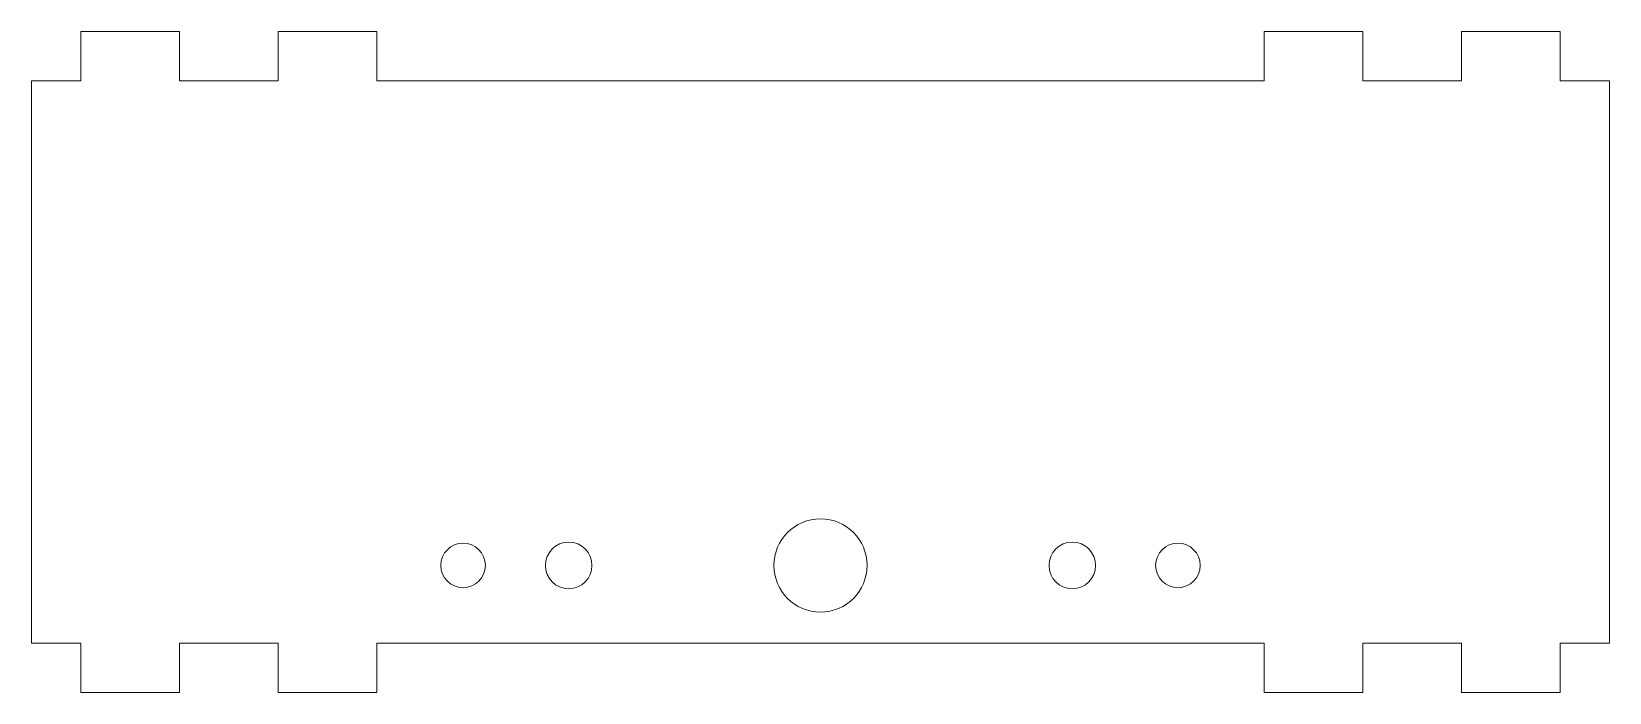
# Model space of a CAD drawing. Header units: inches. Extents: x 0 to 4, y -0.12 to 1.55.
import ezdxf

# ---------------------------------------------------------------- set-up
doc = ezdxf.new("R2010")
doc.units = ezdxf.units.IN
doc.header["$MEASUREMENT"] = 0

msp = doc.modelspace()

# ---------------------------------------------------------------- linework, layer by layer
at = {"color": 7, "linetype": 'Continuous', "lineweight": 15}
for p, q in [((0.125, 1.55), (0.125, 1.425)), ((0.375, 1.55), (0.125, 1.55)), ((0.375, 1.425), (0.375, 1.55)), ((0.625, 1.55), (0.625, 1.425)), ((0.875, 1.55), (0.625, 1.55)), ((0.875, 1.425), (0.875, 1.55)), ((3.125, 1.55), (3.125, 1.425)), ((3.375, 1.55), (3.125, 1.55)), ((3.375, 1.425), (3.375, 1.55)), ((3.625, 1.55), (3.625, 1.425)), ((3.875, 1.55), (3.625, 1.55)), ((3.875, 1.425), (3.875, 1.55)), ((0.125, 1.425), (0, 1.425)), ((0, 1.425), (0, 0)), ((0.625, 1.425), (0.375, 1.425)), ((3.125, 1.425), (0.875, 1.425)), ((3.625, 1.425), (3.375, 1.425)), ((4, 1.425), (3.875, 1.425)), ((4, 0), (4, 1.425)), ((0, 0), (0.125, 0)), ((0.125, 0), (0.125, -0.125)), ((0.375, 0), (0.625, 0)), ((0.375, -0.125), (0.375, 0)), ((0.625, 0), (0.625, -0.125)), ((0.875, 0), (3.125, 0)), ((0.875, -0.125), (0.875, 0)), ((3.125, 0), (3.125, -0.125)), ((3.375, 0), (3.625, 0)), ((3.375, -0.125), (3.375, 0)), ((3.625, 0), (3.625, -0.125)), ((3.875, 0), (4, 0)), ((3.875, -0.125), (3.875, 0)), ((0.125, -0.125), (0.375, -0.125)), ((0.625, -0.125), (0.875, -0.125)), ((3.125, -0.125), (3.375, -0.125)), ((3.625, -0.125), (3.875, -0.125))]:
    msp.add_line(p, q, dxfattribs=at)
for centre, radius in [((2, 0.1969), 0.1181), ((1.094, 0.1969), 0.0565), ((1.3616, 0.1969), 0.0591), ((2.6384, 0.1969), 0.0591), ((2.906, 0.1969), 0.0565)]:
    msp.add_circle(centre, radius, dxfattribs=at)

doc.saveas('drawing.dxf')
